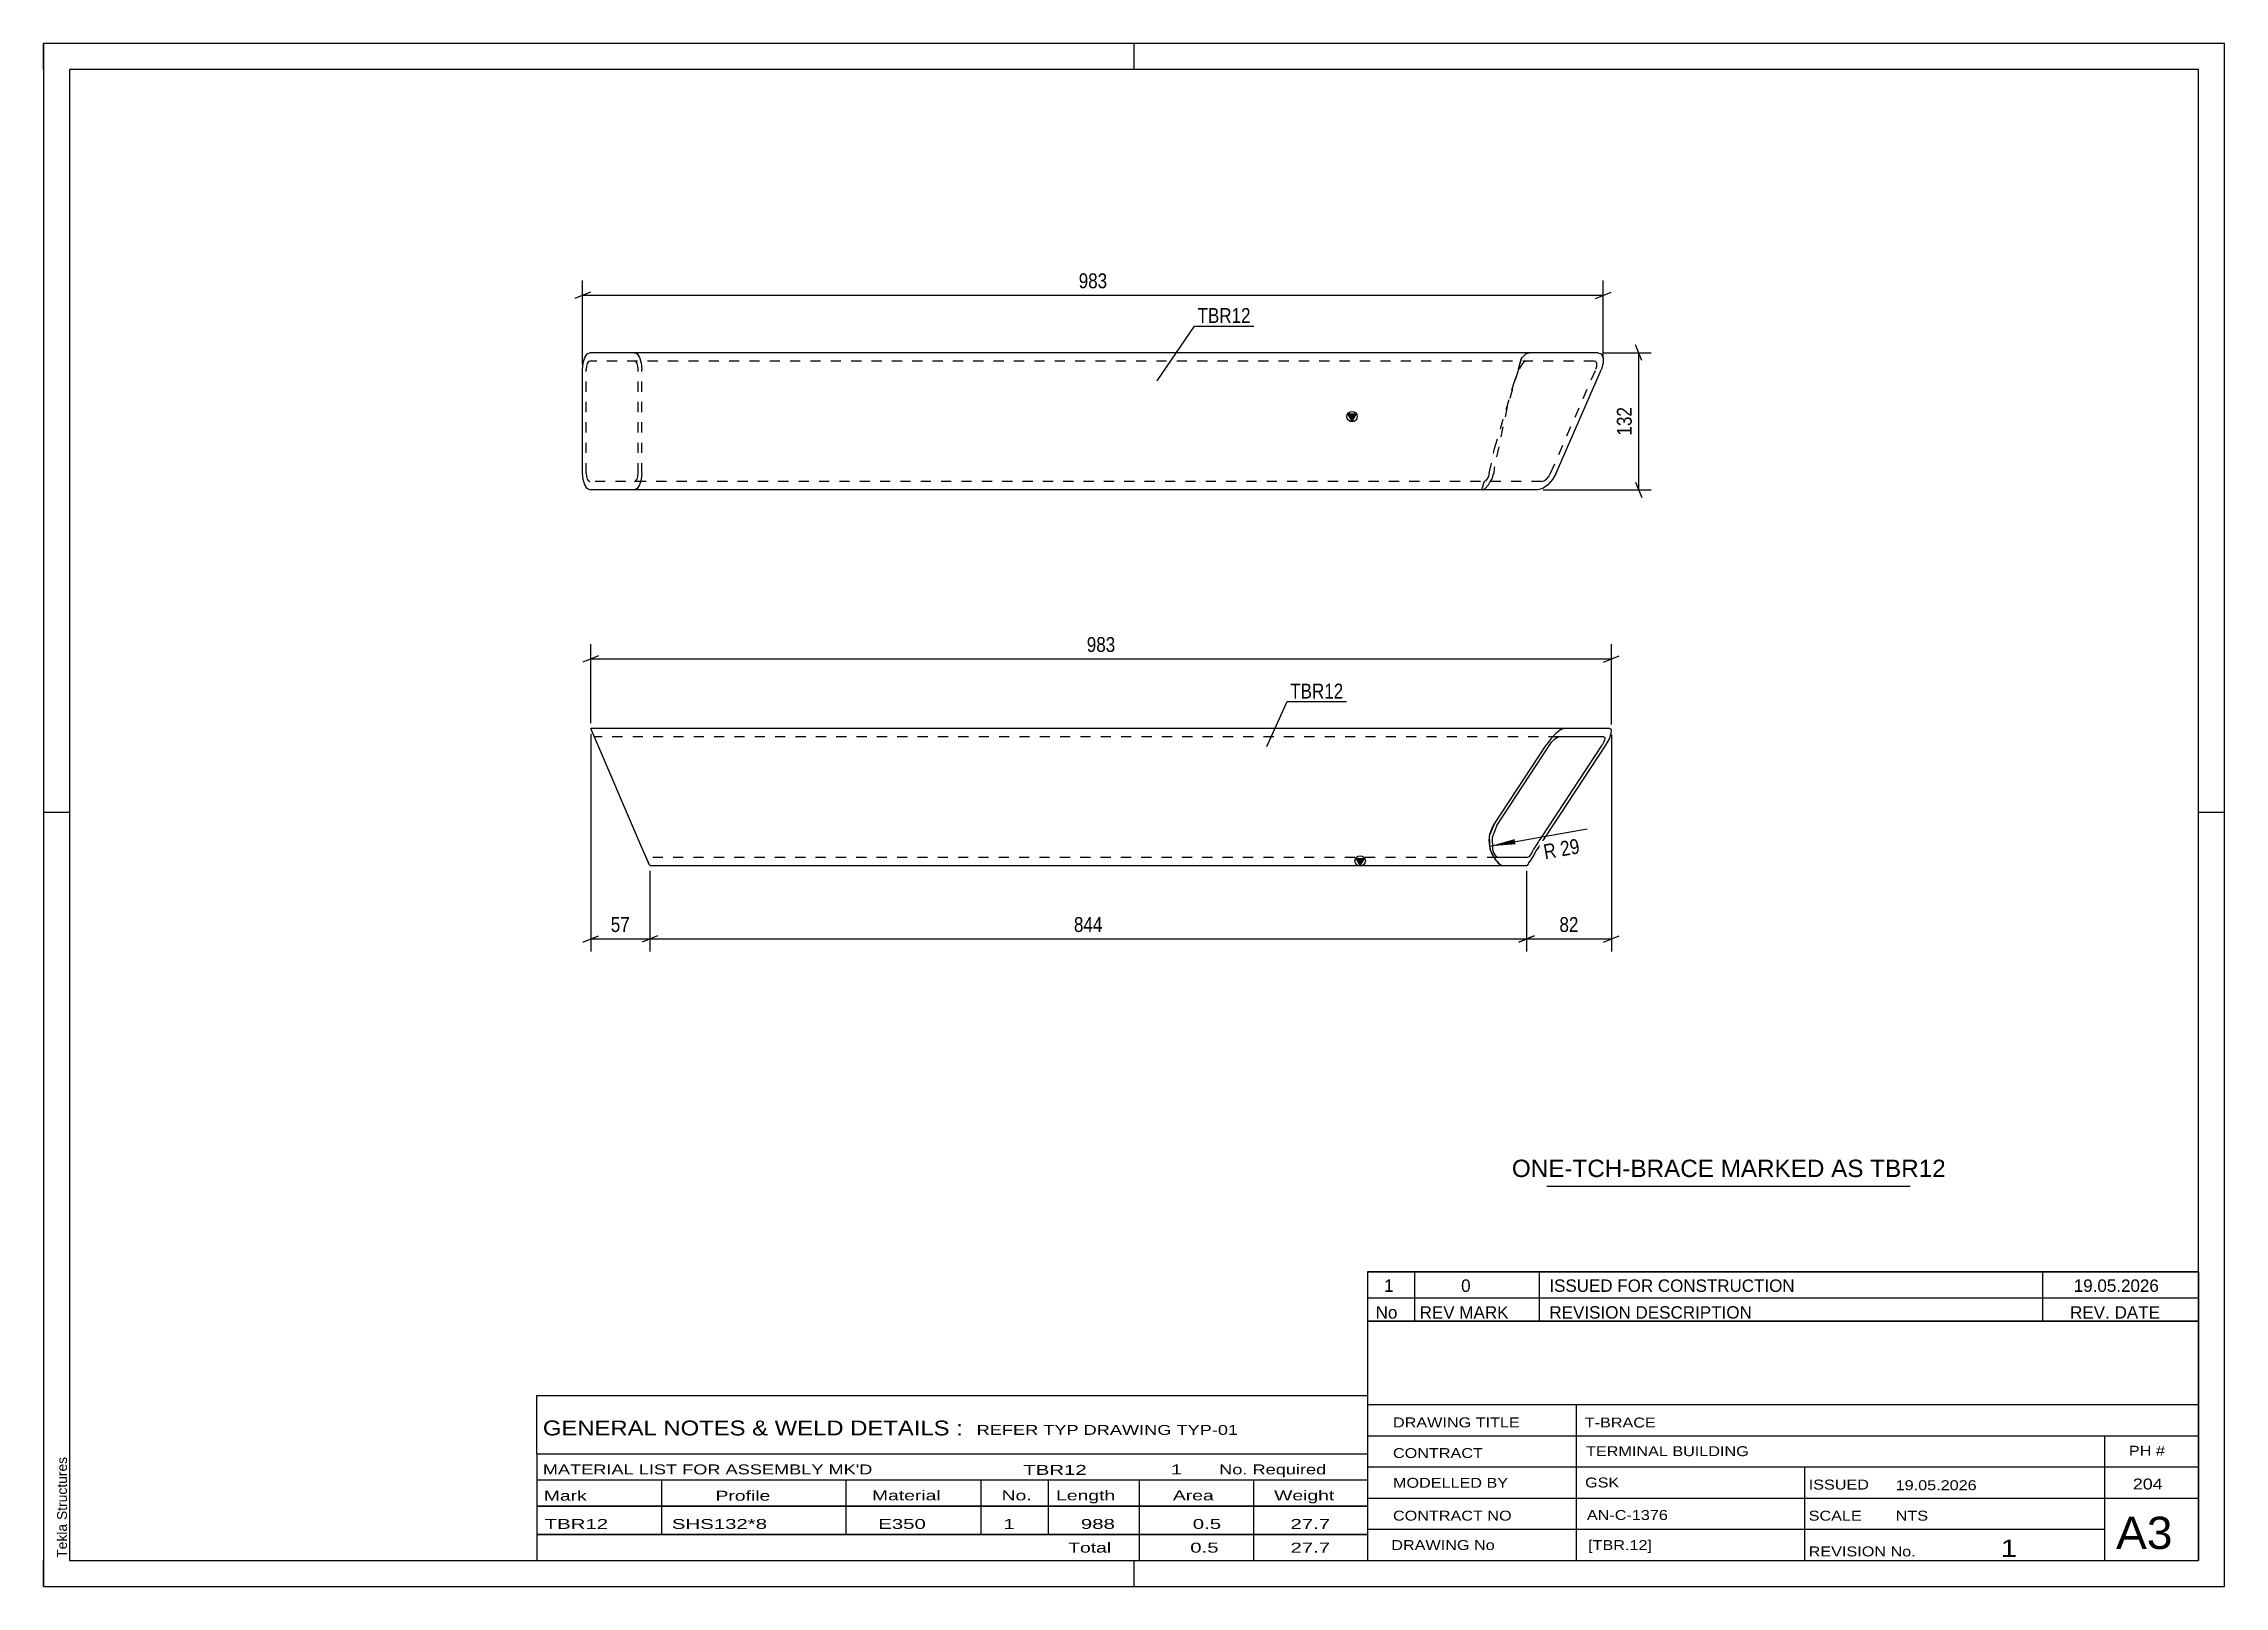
# Model space of a CAD drawing. Header units: millimetres. Extents: x 0 to 420, y 0 to 297.
import ezdxf

# ---------------------------------------------------------------- set-up
doc = ezdxf.new("R2010")
doc.units = ezdxf.units.MM
doc.linetypes.add('DXK_LINE_DOT2', pattern=[3.9198, 1.9599, -1.9599])
doc.styles.add('Arial', font='ARIAL.TTF', dxfattribs={"height": 0.2})
doc.styles.add('Arial Narrow', font='ARIALN.TTF', dxfattribs={"height": 0.2})

# ---------------------------------------------------------------- blocks, each defined once
blk = doc.blocks.new('Unknown-491738391-1412')
at = {"color": 5, "linetype": 'Continuous'}
for p, q in [((420, 297), (0, 297)), ((0, 297), (0, 0)), ((0, 292), (0, 297)), ((210, 292), (210, 297)), ((420, 0), (420, 297)), ((415, 292), (5, 292)), ((5, 292), (5, 5)), ((415, 5), (415, 292)), ((5, 149), (0, 149)), ((420, 149), (415, 149)), ((0, 0), (0, 5)), ((5, 5), (415, 5)), ((210, 0), (210, 5)), ((0, 0), (420, 0))]:
    blk.add_line(p, q, dxfattribs=at)
at = {"color": 174, "linetype": 'Continuous', "style": 'Arial'}
blk.add_text('Tekla Structures', height=1.9102, rotation=90, dxfattribs=at).set_placement((4.5, 5.5))
blk = doc.blocks.new('Unknown-491738391-1993')
at = {"color": 7, "linetype": 'Continuous'}
for p, q in [((255, 51.05), (255, 5)), ((255, 51.05), (415, 51.05)), ((415, 51), (415, 5)), ((255, 35), (415, 35)), ((295.14, 35), (295.14, 5)), ((255, 29), (415, 29)), ((397, 5.05), (397, 28.9)), ((255, 23), (415, 23)), ((339.14, 23), (339.14, 5)), ((255, 17), (415, 17)), ((255, 11), (397, 11)), ((255, 5), (415, 5))]:
    blk.add_line(p, q, dxfattribs=at)
at = {"color": 7, "style": 'Arial Narrow'}
for s, height, width, p in [('DRAWING TITLE', 1.9089, 1.425378, (259.88, 30.61)), ('T-BRACE', 1.909, 1.425378, (296.81, 30.59)), ('CONTRACT', 1.909, 1.425378, (259.88, 24.71)), ('TERMINAL BUILDING', 1.9089, 1.425378, (297.06, 25.07)), ('MODELLED BY', 1.9089, 1.425378, (259.88, 18.98)), ('GSK', 1.909, 1.425378, (296.88, 19.04)), ('ISSUED', 1.909, 1.425378, (339.94, 18.64)), ('19.05.2026', 1.909, 1.425378, (356.69, 18.52)), ('CONTRACT NO', 1.9089, 1.425378, (259.88, 12.66)), ('AN-C-1376', 1.909, 1.425378, (297.23, 12.78)), ('SCALE', 1.909, 1.425378, (339.94, 12.65)), ('A3', 6.204, 1.25, (399.14, 7.2)), ('DRAWING No', 1.909, 1.425378, (259.56, 7)), ('[TBR.12]', 1.909, 1.425378, (297.46, 6.99)), ('1', 3.34, 1.5, (376.91, 5.68)), ('REVISION No.', 1.9089, 1.425378, (339.94, 5.77))]:
    blk.add_text(s, height=height, dxfattribs=dict(at, width=width)).set_placement(p)
at = {"color": 7, "linetype": 'Continuous', "style": 'Arial Narrow'}
for s, height, width, p in [('PH #', 1.909, 1.43, (401.6, 25.15)), ('204', 2.1, 1.43, (402.37, 18.65)), ('NTS', 1.909, 1.425378, (356.7, 12.65))]:
    blk.add_text(s, height=height, dxfattribs=dict(at, width=width)).set_placement(p)
blk = doc.blocks.new('Unknown-491738391-1994')
at = {"color": 7, "linetype": 'Continuous'}
for p, q in [((95, 36.75), (255, 36.75)), ((95, 25.5), (95, 36.75)), ((255, 36.75), (255, 25.5)), ((95, 25.5), (255, 25.5)), ((95, 25.5), (95, 20.5)), ((255, 25.5), (255, 20.5)), ((95, 20.5), (255, 20.5)), ((95, 20.5), (95, 15.5)), ((119, 20.5), (119, 15.5)), ((154.5, 20.5), (154.5, 15.5)), ((180.5, 20.5), (180.5, 15.5)), ((193.5, 20.5), (193.5, 15.5)), ((211, 20.5), (211, 15.5)), ((233, 20.5), (233, 15.5)), ((255, 20.5), (255, 15.5)), ((95, 15.5), (255, 15.5)), ((95, 15.45), (95, 10.05)), ((95, 15.45), (255, 15.45)), ((119, 15.5), (119, 10)), ((154.5, 15.5), (154.5, 10)), ((180.5, 15.5), (180.5, 10)), ((193.5, 15.5), (193.5, 10)), ((211, 15.5), (211, 10)), ((233, 15.5), (233, 10)), ((255, 15.45), (255, 10.05)), ((95, 10.05), (255, 10.05)), ((95, 10), (255, 10)), ((95, 10), (95, 5)), ((211, 10), (211, 5)), ((233, 10), (233, 5)), ((255, 10), (255, 5)), ((95, 5), (255, 5))]:
    blk.add_line(p, q, dxfattribs=at)
at = {"color": 7, "style": 'Arial Narrow'}
for s, height, width, p in [('GENERAL NOTES & WELD DETAILS :', 2.8633, 1.4, (96.15, 29.06)), ('REFER TYP DRAWING TYP-01', 1.9089, 1.6, (179.7, 29.16)), ("MATERIAL LIST FOR ASSEMBLY MK'D", 1.9089, 1.6, (96.15, 21.56)), ('TBR12', 1.909, 1.794707, (188.68, 21.47)), ('1', 1.91, 1.794707, (217.08, 21.56)), ('No. Required', 1.9089, 1.6, (226.41, 21.56)), ('Mark', 1.909, 1.7, (96.34, 16.5)), ('Profile', 1.909, 1.7, (129.41, 16.5)), ('Material', 1.909, 1.7, (159.54, 16.56)), ('No.', 1.909, 1.7, (184.5, 16.56)), ('Length', 1.909, 1.7, (195, 16.56)), ('Area', 1.909, 1.7, (217.5, 16.56)), ('Weight', 1.909, 1.7, (237, 16.56))]:
    blk.add_text(s, height=height, dxfattribs=dict(at, width=width)).set_placement(p)
at = {"color": 7, "linetype": 'Continuous', "style": 'Arial Narrow'}
for s, height, width, p in [('TBR12', 1.909, 1.794707, (96.5, 11.06)), ('SHS132*8', 1.909, 1.794707, (121, 11.06)), ('E350', 1.909, 1.794707, (160.74, 11.06)), ('1', 1.91, 1.794707, (184.86, 11.06)), ('988', 1.909, 1.794707, (199.77, 11.06)), ('0.5', 1.909, 1.794707, (221.32, 11.06)), ('27.7', 1.909, 1.794707, (240.14, 11.06)), ('Total', 1.909, 1.7, (197.33, 6.5)), ('0.5', 1.909, 1.794707, (220.83, 6.5)), ('27.7', 1.909, 1.794707, (240.14, 6.5))]:
    blk.add_text(s, height=height, dxfattribs=dict(at, width=width)).set_placement(p)
blk = doc.blocks.new('Unknown-491738391-1995')
at = {"color": 7, "linetype": 'Continuous'}
for p, q in [((255, 60.55), (415, 60.55)), ((415, 60.55), (255, 60.55)), ((255, 60.55), (255, 55.55)), ((264, 60.55), (264, 55.55)), ((288, 60.55), (288, 55.55)), ((385, 60.55), (385, 55.55)), ((415, 60.55), (415, 55.55)), ((255, 55.55), (415, 55.55)), ((255, 55.55), (255, 51.05)), ((255, 55.55), (415, 55.55)), ((264, 55.55), (264, 51.05)), ((288, 55.55), (288, 51.05)), ((385, 55.55), (385, 51.05)), ((415, 55.55), (415, 51.05)), ((415, 51.05), (255, 51.05))]:
    blk.add_line(p, q, dxfattribs=at)
at = {"color": 7, "linetype": 'Continuous', "style": 'Arial Narrow'}
for s, height, width, p in [('1', 2.39, 1.196471, (258.16, 56.7)), ('0', 2.39, 1.196471, (273, 56.7)), ('ISSUED FOR CONSTRUCTION', 2.3861, 1.196471, (290, 56.7)), ('19.05.2026', 2.386, 1.196471, (391, 56.7)), ('No', 2.386, 1.2, (256.54, 51.55)), ('REV MARK', 2.386, 1.2, (265, 51.55)), ('REVISION DESCRIPTION', 2.3861, 1.2, (290, 51.55)), ('REV. DATE', 2.386, 1.2, (390.28, 51.55))]:
    blk.add_text(s, height=height, dxfattribs=dict(at, width=width)).set_placement(p)
blk = doc.blocks.new('Unknown-491738391-1996')
at = {"color": 7, "linetype": 'Continuous'}
blk.add_line((289.5, 77.05), (359.5, 77.05), dxfattribs=at)
at = {"color": 7, "style": 'Arial'}
blk.add_text('ONE-TCH-BRACE MARKED AS TBR12', height=3.3428, dxfattribs=at).set_placement((282.78, 78.8))
blk = doc.blocks.new('Part-491738391-1251 - 1165')
at = {"linetype": 'Continuous'}
blk.add_hatch(color=2, dxfattribs=at).paths.add_polyline_path([(253.56, 138.75), (252.76, 140.15), (254.36, 140.15)])
at = {"color": 2, "linetype": 'Continuous'}
for p, q in [((115.37, 141.95), (105.36, 165.15)), ((301.56, 165.15), (105.36, 165.15)), ((291.25, 164.21), (290.26, 163.17)), ((292.16, 164.91), (291.25, 164.21)), ((292.85, 165.15), (292.16, 164.91)), ((301.55, 163.17), (301.93, 164.21)), ((301.94, 164.91), (301.56, 165.15)), ((301.93, 164.21), (301.94, 164.91)), ((279.4, 146.82), (289.35, 161.95)), ((279.89, 146.5), (290.05, 161.95)), ((287, 141.95), (300.16, 161.95)), ((287.7, 141.95), (300.85, 161.95)), ((290.26, 163.17), (289.35, 161.95)), ((290.05, 161.95), (290.5, 162.56)), ((290.5, 162.56), (291, 163.08)), ((291, 163.08), (291.45, 163.43)), ((291.45, 163.43), (291.8, 163.55)), ((300.51, 163.55), (291.8, 163.55)), ((300.51, 162.56), (300.16, 161.95)), ((300.51, 163.55), (300.7, 163.43)), ((300.7, 163.08), (300.51, 162.56)), ((300.7, 163.43), (300.7, 163.08)), ((300.85, 161.95), (301.55, 163.17)), ((278.49, 144.49), (279.4, 146.82)), ((278.58, 141.95), (278.49, 144.49)), ((279.89, 146.5), (278.97, 144.17)), ((278.97, 144.17), (279.05, 141.95)), ((116.75, 138.75), (115.37, 141.95)), ((116.75, 138.75), (285.58, 138.75)), ((253.56, 138.75), (252.76, 140.15)), ((252.76, 140.15), (254.36, 140.15)), ((254.36, 140.15), (253.56, 138.75)), ((279.19, 140.72), (278.58, 141.95)), ((279.05, 141.95), (279.09, 141.61)), ((279.09, 141.61), (279.22, 141.34)), ((279.81, 139.69), (279.19, 140.72)), ((279.53, 140.82), (279.22, 141.34)), ((279.8, 140.47), (279.53, 140.82)), ((279.99, 140.35), (279.8, 140.47)), ((279.81, 139.69), (280.15, 139.25)), ((285.74, 140.35), (279.99, 140.35)), ((280.15, 139.25), (280.45, 138.99)), ((280.45, 138.99), (280.82, 138.75)), ((285.58, 138.75), (285.94, 138.99)), ((286.02, 140.47), (285.74, 140.35)), ((285.94, 138.99), (286.13, 139.46)), ((286.35, 140.82), (286.02, 140.47)), ((286.13, 139.46), (286.34, 139.69)), ((286.34, 139.69), (287.02, 140.72)), ((286.69, 141.34), (286.35, 140.82)), ((286.69, 141.34), (286.94, 141.86)), ((286.94, 141.86), (287, 141.95)), ((287.02, 140.72), (287.4, 141.55)), ((287.4, 141.55), (287.7, 141.95))]:
    blk.add_line(p, q, dxfattribs=at)
at = {"color": 7, "linetype": 'DXK_LINE_DOT2'}
for p, q in [((291.8, 163.55), (106.05, 163.55)), ((116.64, 138.99), (115.37, 141.95)), ((116.06, 140.35), (116, 140.47)), ((279.99, 140.35), (116.06, 140.35))]:
    blk.add_line(p, q, dxfattribs=at)
at = {"color": 2, "linetype": 'Continuous'}
blk.add_circle((253.56, 139.65), 1, dxfattribs=at)
blk = doc.blocks.new('Part-491738391-1272 - 1271')
at = {"linetype": 'Continuous'}
blk.add_hatch(color=2, dxfattribs=at).paths.add_polyline_path([(252, 224.3), (251.2, 225.7), (252.8, 225.7)])
at = {"color": 2, "linetype": 'Continuous'}
for p, q in [((103.81, 234.3), (103.91, 235.52)), ((103.91, 235.52), (104.21, 236.56)), ((104.21, 236.56), (104.66, 237.26)), ((104.66, 237.26), (105.19, 237.5)), ((299.3, 237.5), (105.19, 237.5)), ((299.3, 237.5), (300, 237.26)), ((300, 237.26), (300.38, 236.56)), ((300.38, 235.52), (300.01, 234.3)), ((300.38, 236.56), (300.38, 235.52)), ((103.81, 214.3), (103.81, 234.3)), ((291.3, 214.3), (300.01, 234.3)), ((252, 224.3), (251.2, 225.7)), ((251.2, 225.7), (252.8, 225.7)), ((252.8, 225.7), (252, 224.3)), ((103.91, 213.08), (103.81, 214.3)), ((291.3, 214.3), (290.6, 213.08)), ((104.21, 212.04), (103.91, 213.08)), ((104.66, 211.34), (104.21, 212.04)), ((105.19, 211.1), (104.66, 211.34)), ((287.8, 211.1), (105.19, 211.1)), ((288.71, 211.34), (287.8, 211.1)), ((289.69, 212.04), (288.71, 211.34)), ((290.6, 213.08), (289.69, 212.04))]:
    blk.add_line(p, q, dxfattribs=at)
at = {"color": 7, "linetype": 'DXK_LINE_DOT2'}
for p, q in [((104.7, 235.43), (104.55, 234.91)), ((104.92, 235.78), (104.7, 235.43)), ((105.19, 235.9), (104.92, 235.78)), ((298.6, 235.9), (105.19, 235.9)), ((113.81, 237.5), (114.34, 237.26)), ((114.08, 235.78), (113.81, 235.9)), ((114.3, 235.43), (114.08, 235.78)), ((114.45, 234.91), (114.3, 235.43)), ((114.34, 237.26), (114.79, 236.56)), ((114.79, 236.56), (115.09, 235.52)), ((115.09, 235.52), (115.19, 234.3)), ((284.57, 236.23), (283.23, 231.79)), ((284.03, 234.3), (284.38, 235.52)), ((284.38, 235.52), (284.57, 236.23)), ((284.8, 235.43), (284.47, 234.91)), ((284.57, 236.23), (284.79, 236.56)), ((284.79, 236.56), (285.46, 237.26)), ((285.14, 235.78), (284.8, 235.43)), ((285.14, 235.78), (285.38, 235.88)), ((285.38, 235.88), (285.45, 235.9)), ((285.46, 237.26), (285.85, 237.42)), ((285.85, 237.42), (286.14, 237.5)), ((298.95, 235.78), (298.6, 235.9)), ((299.14, 235.43), (298.95, 235.78)), ((299.14, 234.91), (299.14, 235.43)), ((104.55, 234.91), (104.5, 234.3)), ((104.5, 214.3), (104.5, 234.3)), ((114.5, 234.3), (114.45, 234.91)), ((114.5, 214.3), (114.5, 234.3)), ((115.19, 214.3), (115.19, 234.3)), ((279.45, 219.07), (283.23, 231.79)), ((284.03, 234.3), (281.88, 227.06)), ((283.23, 231.79), (284.18, 234.3)), ((284.47, 234.91), (284.18, 234.3)), ((290.24, 214.3), (298.96, 234.3)), ((298.96, 234.3), (299.14, 234.91)), ((281.88, 227.06), (279.36, 215.2)), ((278.43, 214.3), (279.45, 219.07)), ((104.5, 214.3), (104.55, 213.69)), ((114.45, 213.69), (114.5, 214.3)), ((115.19, 214.3), (115.09, 213.08)), ((278.43, 214.3), (278.25, 213.69)), ((278.9, 213.08), (279.27, 214.3)), ((279.36, 215.2), (279.27, 214.3)), ((289.9, 213.69), (290.24, 214.3)), ((104.55, 213.69), (104.7, 213.17)), ((104.7, 213.17), (104.92, 212.82)), ((104.92, 212.82), (105.19, 212.7)), ((288.49, 212.7), (105.19, 212.7)), ((113.81, 212.7), (114.08, 212.82)), ((114.34, 211.34), (113.81, 211.1)), ((114.08, 212.82), (114.3, 213.17)), ((114.3, 213.17), (114.45, 213.69)), ((114.79, 212.04), (114.34, 211.34)), ((115.09, 213.08), (114.79, 212.04)), ((277.42, 212.7), (276.93, 211.1)), ((277.03, 211.1), (277.63, 211.34)), ((277.5, 212.7), (277.53, 212.77)), ((277.53, 212.77), (277.67, 212.82)), ((277.63, 211.34), (278.25, 212.04)), ((277.98, 213.17), (277.67, 212.82)), ((278.25, 213.69), (277.98, 213.17)), ((278.25, 212.04), (278.59, 212.69)), ((278.59, 212.69), (278.9, 213.08)), ((288.49, 212.7), (288.95, 212.82)), ((288.95, 212.82), (289.44, 213.17)), ((289.44, 213.17), (289.9, 213.69))]:
    blk.add_line(p, q, dxfattribs=at)
at = {"color": 2, "linetype": 'Continuous'}
blk.add_circle((252, 225.2), 1, dxfattribs=at)
blk = doc.blocks.new('StraightDimension-491738391-1320 - 1165')
at = {"color": 7, "linetype": 'Continuous'}
for p, q in [((105.36, 166.15), (105.36, 181.39)), ((301.94, 165.91), (301.94, 181.39)), ((106.86, 179.14), (103.86, 177.94)), ((105.36, 178.54), (301.94, 178.54)), ((300.44, 177.94), (303.44, 179.14))]:
    blk.add_line(p, q, dxfattribs=at)
at = {"color": 0}
blk.add_wipeout([(206.99, 179.29), (206.99, 183.49), (200.31, 183.49), (200.31, 179.29)], dxfattribs=at)
at = {"color": 3, "style": 'Arial Narrow'}
blk.add_text('983', height=2.863, dxfattribs=at).set_placement((200.91, 179.89))
blk = doc.blocks.new('StraightDimension-491738391-1838 - 1165')
at = {"color": 7, "linetype": 'Continuous'}
for p, q in [((301.94, 163.91), (301.94, 122.23)), ((285.59, 137.75), (285.59, 122.23)), ((287.09, 125.23), (284.09, 124.03)), ((285.59, 124.63), (301.94, 124.63)), ((300.44, 124.03), (303.44, 125.23))]:
    blk.add_line(p, q, dxfattribs=at)
at = {"color": 0}
blk.add_wipeout([(296.19, 125.38), (296.19, 129.58), (291.34, 129.58), (291.34, 125.38)], dxfattribs=at)
at = {"color": 3, "style": 'Arial Narrow'}
blk.add_text('82', height=2.863, dxfattribs=at).set_placement((291.94, 125.98))
blk = doc.blocks.new('StraightDimension-491738391-1840 - 1165')
at = {"color": 7, "linetype": 'Continuous'}
for p, q in [((105.36, 164.15), (105.36, 122.23)), ((116.75, 137.75), (116.75, 122.23)), ((103.86, 124.03), (106.86, 125.23)), ((105.36, 124.63), (116.75, 124.63)), ((118.25, 125.23), (115.25, 124.03))]:
    blk.add_line(p, q, dxfattribs=at)
at = {"color": 0}
blk.add_wipeout([(113.48, 125.38), (113.48, 129.58), (108.63, 129.58), (108.63, 125.38)], dxfattribs=at)
at = {"color": 3, "style": 'Arial Narrow'}
blk.add_text('57', height=2.863, dxfattribs=at).set_placement((109.23, 125.98))
blk = doc.blocks.new('RadiusDimension-491738391-1640 - 1165')
at = {"linetype": 'Continuous'}
blk.add_hatch(color=7, dxfattribs=at).paths.add_polyline_path([(283.47, 142.87), (278.46, 142.49), (283.29, 143.85)])
at = {"color": 7, "linetype": 'Continuous'}
blk.add_line((278.46, 142.49), (297.26, 145.81), dxfattribs=at)
blk.add_arc((284.2, 143.51), 5.84, 145.3965, 234.6037, dxfattribs=at)
at = {"color": 0}
blk.add_wipeout([(296.71, 140.68), (295.98, 144.82), (287.96, 143.41), (288.69, 139.27)], dxfattribs=at)
at = {"color": 3, "style": 'Arial Narrow'}
blk.add_text('R 29', height=2.863, rotation=9.9981, dxfattribs=at).set_placement((289.17, 139.96))
blk = doc.blocks.new('StraightDimension-491738391-1839 - 1165')
at = {"color": 7, "linetype": 'Continuous'}
for p, q in [((116.75, 137.75), (116.75, 122.23)), ((285.59, 137.75), (285.59, 122.23)), ((118.25, 125.23), (115.25, 124.03)), ((116.75, 124.63), (285.59, 124.63)), ((284.09, 124.03), (287.09, 125.23))]:
    blk.add_line(p, q, dxfattribs=at)
at = {"color": 0}
blk.add_wipeout([(204.51, 125.38), (204.51, 129.58), (197.83, 129.58), (197.83, 125.38)], dxfattribs=at)
at = {"color": 3, "style": 'Arial Narrow'}
blk.add_text('844', height=2.863, dxfattribs=at).set_placement((198.43, 125.98))
blk = doc.blocks.new('StraightDimension-491738391-1535 - 1271')
at = {"color": 7, "linetype": 'Continuous'}
for p, q in [((105.31, 249.16), (102.31, 247.96)), ((103.81, 235.3), (103.81, 251.41)), ((103.81, 248.56), (300.38, 248.56)), ((298.88, 247.96), (301.88, 249.16)), ((300.38, 236.52), (300.38, 251.41))]:
    blk.add_line(p, q, dxfattribs=at)
at = {"color": 0}
blk.add_wipeout([(205.44, 249.31), (205.44, 253.51), (198.75, 253.51), (198.75, 249.31)], dxfattribs=at)
at = {"color": 3, "style": 'Arial Narrow'}
blk.add_text('983', height=2.863, dxfattribs=at).set_placement((199.35, 249.91))
blk = doc.blocks.new('StraightDimension-491738391-1567 - 1271')
at = {"color": 7, "linetype": 'Continuous'}
for p, q in [((300.3, 237.5), (309.61, 237.5)), ((307.81, 236), (306.61, 239)), ((307.21, 211.1), (307.21, 237.5)), ((288.8, 211.1), (309.61, 211.1)), ((306.61, 212.6), (307.81, 209.6))]:
    blk.add_line(p, q, dxfattribs=at)
at = {"color": 0}
blk.add_wipeout([(306.46, 227.64), (302.26, 227.64), (302.26, 220.96), (306.46, 220.96)], dxfattribs=at)
at = {"color": 3, "style": 'Arial Narrow'}
blk.add_text('132', height=2.863, rotation=90.0002, dxfattribs=at).set_placement((305.86, 221.56))
blk = doc.blocks.new('Mark-491738391-1324 - 1165')
at = {"color": 0}
blk.add_wipeout([(250.31, 170.92), (250.31, 173.92), (240.08, 173.92), (240.08, 170.92)], dxfattribs=at)
blk.add_wipeout([(250.31, 170.92), (250.31, 173.92), (240.08, 173.92), (240.08, 170.92)], dxfattribs=at)
at = {"color": 30, "linetype": 'Continuous'}
for p, q in [((235.6, 161.68), (239.48, 170.32)), ((239.48, 170.32), (250.91, 170.32))]:
    blk.add_line(p, q, dxfattribs=at)
at = {"color": 3, "style": 'Arial Narrow'}
blk.add_text('TBR12', height=2.863, dxfattribs=at).set_placement((240.08, 170.92))
blk = doc.blocks.new('Mark-491738391-1549 - 1271')
at = {"color": 0}
blk.add_wipeout([(232.46, 243.23), (232.46, 246.23), (222.23, 246.23), (222.23, 243.23)], dxfattribs=at)
blk.add_wipeout([(232.46, 243.23), (232.46, 246.23), (222.23, 246.23), (222.23, 243.23)], dxfattribs=at)
at = {"color": 30, "linetype": 'Continuous'}
for p, q in [((214.49, 232.1), (221.63, 242.63)), ((221.63, 242.63), (233.06, 242.63))]:
    blk.add_line(p, q, dxfattribs=at)
at = {"color": 3, "style": 'Arial Narrow'}
blk.add_text('TBR12', height=2.863, dxfattribs=at).set_placement((222.23, 243.23))

msp = doc.modelspace()

# ---------------------------------------------------------------- block references
for name in ['Unknown-491738391-1412', 'Part-491738391-1272 - 1271', 'Part-491738391-1251 - 1165', 'Unknown-491738391-1996', 'Unknown-491738391-1995', 'Unknown-491738391-1993', 'Unknown-491738391-1994']:
    msp.add_blockref(name, (0, 0))

# ---------------------------------------------------------------- next in the draw order: block references
for name in ['StraightDimension-491738391-1535 - 1271', 'StraightDimension-491738391-1320 - 1165']:
    msp.add_blockref(name, (0, 0))

# ---------------------------------------------------------------- next in the draw order: block references
for name in ['Mark-491738391-1549 - 1271', 'StraightDimension-491738391-1567 - 1271', 'Mark-491738391-1324 - 1165', 'StraightDimension-491738391-1840 - 1165', 'StraightDimension-491738391-1838 - 1165']:
    msp.add_blockref(name, (0, 0))

# ---------------------------------------------------------------- next in the draw order: block references
msp.add_blockref('RadiusDimension-491738391-1640 - 1165', (0, 0))

# ---------------------------------------------------------------- next in the draw order: block references
msp.add_blockref('StraightDimension-491738391-1839 - 1165', (0, 0))

doc.saveas('drawing.dxf')
